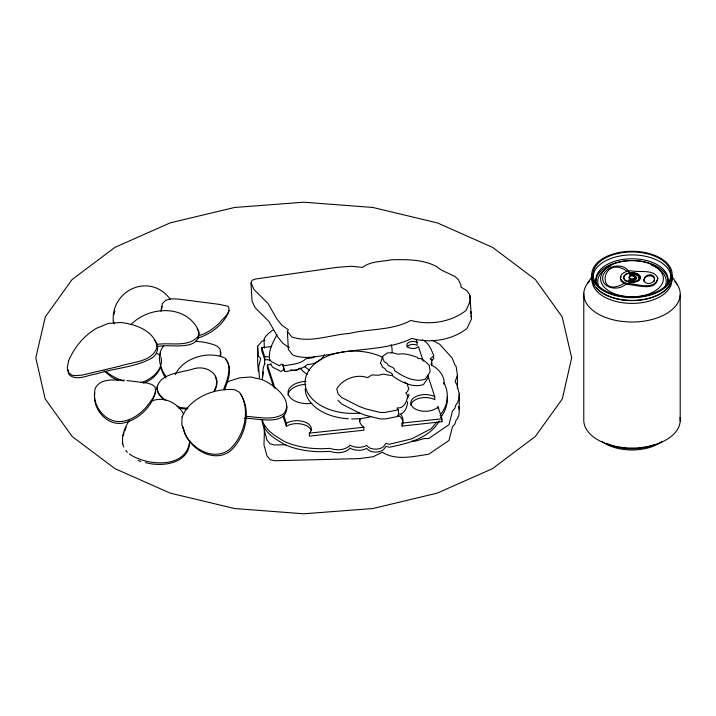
<?xml version="1.0" encoding="UTF-8"?>
<svg xmlns="http://www.w3.org/2000/svg" width="716" height="716" viewBox="0 0 716 716"><rect width="100%" height="100%" fill="white"/><g stroke="black" fill="none" stroke-linecap="round" stroke-linejoin="round"><path stroke-width="1.07" d="M382.165 357.132L384.206 361.562L387.07 363.468C388.305 367.666 394.731 365.903 394.606 370.611C402.804 376.589 414.806 382.854 425.304 379.131L429.779 372.463L430.11 370.673L429.233 365.33C426.145 362.681 422.306 357.615 418.162 358.519L416.989 357.168C411.065 355.226 404.397 352.925 398.132 354.232L392.645 352.737L387.275 352.934L382.988 355.995L380.321 363.486L381.368 364.229L382.362 366.977L385.226 368.883C386.461 373.081 392.896 371.318 392.762 376.025C400.96 382.004 412.962 388.269 423.46 384.546L427.685 378.424L428.266 376.088M264.088 425.922L263.98 429.188L267.032 440.188L270.236 443.929L274.693 444.994L285.818 444.708M264.553 426.414L263.98 444.94L267.032 455.94L270.236 459.681L274.693 460.746L359.02 458.616L373.125 456.754L382.326 452.252C396.216 460.979 413.669 456.325 428.687 454.257L448.977 440.456L452.503 426.691L454.776 424.212L456.226 419.916L457.721 418.6L457.963 416.667L458.822 415.88L459.269 409.642L459.269 393.89L456.915 384.573L455.134 381.798L457.452 374.951L456.083 366.324L455.125 365.357L452.082 357.928L439.74 344.289L432.169 340.181M286.937 406.393C287.152 427.139 256.865 417.947 244.693 418.251M459.269 393.89L458.822 400.128L457.963 400.915L457.721 402.848L456.226 404.164L454.776 408.46L452.503 410.939L448.977 424.704L428.687 438.505L423.863 438.622L415.28 441.163L411.995 441.244M262.226 379.498L263.264 367.899L264.75 363.361M262.7 377.18L263.175 371.908M189.74 440.913C186.858 469.419 146.735 466.035 129.283 453.989M189.722 441.521C189.454 463.798 162.281 467.351 145.455 462.572M216.277 385.145L216.697 381.36M157.162 387.562L156.902 389.316L158.308 393.675L163.284 399.555M592.311 273.816A40.168 23.189 0 0 0 623.269 300.058L628.281 300.335A39.863 23.019 0 0 0 659.311 294.178M160.196 354.456L160.509 352.532M157.287 386.676L157.52 385.315M94.87 392.932C92.033 408.576 106.675 426.19 123.17 423.058C138.573 419.845 152.069 406.599 155.667 391.437M220.125 355.709L220.805 352.657L219.875 348.728L216.93 345.989C210.146 343.054 202.762 341.774 195.361 341.237M220.394 356.443L220.85 354.402L220.143 351.422M161.028 311.308L162.093 306.627M431.48 365.608L432.106 363.173M113.978 314.413L114.855 311.183M439.257 420.999C429.681 438.094 407.511 443.669 389.361 447.231L386.076 446.381L384.599 448.189A9.389 5.424 0 0 1 377.762 451.948A9.389 5.424 0 0 1 368.722 450.373L366.699 448.422A11.689 6.748 0 0 1 349.811 447.983L349.48 448.869C343.77 453.64 336.368 453.335 329.611 451.304A59.625 34.422 0 0 1 284.189 444.368L276.412 439.463A57.468 33.178 0 0 1 262.781 424.588L261.832 419.666M68.011 369.796L69.148 374.647C76.594 381.53 87.782 374.916 96.078 374.003C114.005 368.087 133.794 367.648 150.664 358.707C157.797 355.405 160.214 345.47 154.235 339.984M175.304 374.531C183.35 357.642 208.41 350.366 225.093 358.107C232.772 367.031 227.16 379.945 223.58 389.567M123.009 435.82L124.056 432.947M124.745 431.023L126.132 427.184M410.85 405.247A14.472 8.35 0 0 1 433.449 398.991L434.764 399.671L434.764 396.718L433.449 396.038A14.472 8.35 0 0 0 413.329 398.221A14.472 8.35 0 0 0 417.106 409.829A14.472 8.35 0 0 0 437.216 407.646L438.022 406.742L441.933 418.779L441.933 421.733L402.043 426.065L402.043 423.111L402.875 420.829A21.704 12.53 0 0 0 400.799 414.457M402.043 426.065L402.875 423.783M224.529 389.853C228.028 380.491 233.112 367.997 225.656 359.396M623.269 300.058L628.281 300.335M213.824 391.661L216.062 386.291M289.264 347.69L282.91 343.367L277.808 336.994L268.921 321.439L254.905 307.486L251.978 300.854L251.039 282.838L252.104 280.242L255.782 278.971L337.084 267.354L351.484 266.254L362.609 267.39C370.575 261 381.914 261.85 391.473 259.756C406.679 259.46 423.245 259.281 436.814 266.683C441.566 271.14 448.028 272.68 453.38 275.866L454.624 276.179L458.347 279.607L461.05 285.201L460.835 287.026L466.662 290.517L469.087 293.757L469.929 295.574L470.43 305.106M214.63 390.703C222.962 375.515 207.345 364.274 193.052 369C181.39 372.812 159.444 373.063 156.92 388.197C157.815 393.415 161.619 397.38 165.665 400.441M644.212 279.598C645.563 273.503 657.404 275.204 653.878 281.755M276.922 334.569C273.038 342.445 268.196 350.214 269.601 359.351L271.31 361.562L279.509 365.76L280.994 364.355L282.623 364.238L284.601 371.273L286.74 371.541L290.383 370.655C296.361 369.877 303.029 368.794 307.504 364.444C314.369 364.56 320.974 360.595 324.563 354.984M160.796 366.968C157.645 374.54 151.148 380.796 143.191 383.132M469.929 295.574L471.513 318.906L467.011 328.438C451.76 340.369 430.182 343.501 411.772 338.417C388.036 350.178 359.575 348.048 333.933 353.793C320.473 355.494 306 360.273 292.799 354.993L288.342 349.417L287.402 331.401L288.333 329.673L281.97 325.35L276.868 318.978L267.981 303.423L253.965 289.47L251.039 282.838M404.585 381.995L407.574 384.08L407.762 386.282L408.908 388.412L407.44 391.715L405.748 392.995L407.592 395.286C407.52 401.032 403.779 408.952 397.165 407.86L397.138 408.782L398.409 409.865L384.322 412.532L380.196 412.425L365.634 408.836L359.101 406.375L341.568 397.461L337.97 393.675L336.762 388.842C342.722 378.836 356.622 373.654 367.639 377.672L371.747 374.933L378.54 375.229L383.329 374.164L390.739 375.506L392.601 375.166M398.508 409.686L398.409 416.363L385.226 418.941L380.196 418.923L365.634 415.334L359.101 412.872L341.568 403.958L337.97 400.172M129.363 420.382C124.36 428.087 120.315 438.04 123.734 447.097M407.44 398.212L408.97 395.68L408.675 394.221M440.08 415.414L440.573 414.618A79.915 46.137 0 0 0 444.117 383.114A43.237 24.962 0 0 0 443.401 377.994L442.757 376.321A43.237 24.962 0 0 0 438.264 370.002L436.688 368.552A43.237 24.962 0 0 0 430.969 364.614L432.106 360.22L430.146 358.993L433.842 355.691C431.39 350.043 428.607 342.114 422.252 339.805M587.702 283.124L592.427 275.821M163.633 345.918C156.312 354.706 159.641 367.773 165.835 376.231M436.697 422.198L431.336 428.571L411.969 438.774L389.361 444.278L386.076 443.428L384.599 445.236A9.389 5.424 0 0 1 377.762 448.995A9.389 5.424 0 0 1 368.722 447.419L366.699 445.468A11.689 6.748 0 0 1 349.811 445.03L349.48 445.916C343.77 450.686 336.368 450.382 329.611 448.35A59.625 34.422 0 0 1 284.189 441.414L276.412 436.509A57.468 33.178 0 0 1 262.781 421.635L262.396 419.666M258.36 371.774L257.626 362.036L257.626 346.284L261.913 341.29L264.893 340.109M359.593 418.923A21.704 12.53 0 0 0 361.661 425.295L363.862 427.246L363.862 430.2L309.357 436.107L309.357 433.153L310.556 431.793A14.472 8.35 0 0 0 305.07 422.127A14.472 8.35 0 0 0 287.483 422.682L286.391 423.38L286.391 426.333L287.483 425.635A14.472 8.35 0 0 1 311.129 430.432M131.091 324.5C149.537 305.553 186.939 304.461 198.699 330.926L198.377 336.019C189.167 347.466 171.733 342.606 159.05 344.172L156.428 344.208M314.968 356.353L312.516 357.839L305.992 358.743C301.517 363.093 294.849 364.167 288.87 364.954L283.769 365.867L282.82 364.471M624.737 283.026C595.103 300.595 601.78 253.813 626.554 270.916M626.393 283.608C619.358 291.725 600.008 288.646 602.953 275.714C606.398 265.332 623.645 262.038 629.212 272.107M431.265 360.604L433.842 358.644L433.556 357.186M226.856 382.541L229.433 381.019L240.048 377.78L251.012 377.01L261.984 379.596C273.082 384.143 294.357 399.958 283.796 413.714C272.635 421.151 258.118 416.801 245.651 416.39M141.159 382.46C151.703 379.614 164.429 368.767 160.832 356.89M151.801 401.041C163.901 395.832 177.935 403.126 183.744 414.224M198.323 335.795C206.217 333.763 213.117 328.93 219.033 323.453C222.246 318.88 231.895 312.704 228.136 306.278L219.177 304.354L178.186 299.055L171.214 298.84L165.844 300.237L162.407 303.503L161.216 309.822M198.225 337.979C211.471 333.817 224.323 323.892 229.183 310.69M270.156 360.399A7.232 4.18 0 0 0 264.741 359.745L261.761 350.598L261.761 347.645L271.659 346.571M309.357 433.153L363.862 427.246M402.043 423.111L441.933 418.779M156.902 346.284L159.525 346.24C170.668 344.038 198.851 351.279 199.173 333.003L197.92 330.488M124.405 380.241C114.623 380.268 101.028 377.672 95.407 388C90.35 404.397 105.458 424.534 123.152 421.223C132.469 419.683 140.39 413.75 146.529 406.822C150.476 401.166 157.78 394.095 154.799 386.604L151.837 384.492L147.049 383.006L126.911 380.545M187.932 408.281L180.45 407.547L177.156 406.294M186.849 409.292L178.785 408.039M398.633 414.081C404.352 414.85 407.538 406.616 407.592 401.783M123.85 381.109C117.406 378.997 111.123 375.936 106.066 371.398M138.143 460.406L140.891 461.623M397.568 415.557L398.508 416.184M157.135 353.543L160.429 355.879M118.283 380.661L111.839 377.287L104.097 370.933M170.265 299.315C150.056 271.65 109.575 290.275 113.432 322.809M284.333 370.172L283.438 369.698L281.307 371.389L280.547 371.264L272.814 367.263L271.113 365.053L271.042 363.88M287.402 331.401L291.86 336.976C310.583 343.304 330.461 334.685 349.453 333.432C369.662 328.519 392.377 330.658 410.832 320.41C429.242 325.485 450.82 322.352 466.071 310.422L470.564 300.201M125.873 450.337L127.35 452.423M240.361 393.818C251.925 410.903 245.391 436.975 230.856 450.579C215.185 463.207 192.864 450.776 185.453 434.728L182.625 426.101M165.879 377.985L163.472 374.54L160.42 366.878M671.903 276.286L677.354 284.7M471.504 318.217L470.851 315.792M113.423 321.761L114.381 323.704M197.088 328.725L197.509 329.646M416.103 339.295L417.088 342.329L417.088 345.282A6.158 3.553 0 0 0 406.948 347.188M423.219 361.213L418.457 346.589A6.158 3.553 0 0 1 409.713 347.994A6.158 3.553 0 0 1 408.057 342.839A6.158 3.553 0 0 1 417.088 342.329M427.971 375.828L434.764 396.718M441.289 419.728L441.933 421.733M261.761 347.645L264.741 356.792L264.741 359.745M270.782 364.068A7.232 4.18 0 0 1 267.408 364.999L274.998 388.349M283.975 415.951L286.391 423.38M273.619 387.061L267.408 367.952L267.408 364.999M283.285 416.784L286.391 426.333M215.301 376.204L216.438 380.321M122.257 443.32L122.409 443.857M283.089 365.563L284.601 371.273M458.482 406.536L459.269 409.642M657.619 277.996C656.832 292.262 635.915 284.673 627.1 284.413A11.572 6.686 0 0 1 620.459 278.936A16.736 9.666 0 0 1 621.005 276.439M644.042 279.813C644.722 286.337 656.08 283.455 654.388 277.432C651.828 271.811 642.037 275.991 644.221 281.862M629.803 273.834L630.107 275.642M257.626 346.284L258.36 356.022L260.696 358.456L258.61 366.726L259.46 377.851M470.761 311.469L470.868 313.59M264.267 348.074L264.088 338.892A43.085 24.872 0 0 1 272.966 330.085M264.651 359.423L264.705 364.346M680.2 295.001L680.2 421.026M583.782 293.318L583.782 419.343A48.232 27.843 0 0 0 621.524 447.366L627.502 447.912A48.232 27.843 0 0 0 680.003 417.526M457.452 374.951L457.452 388.609M438.022 406.742L438.022 408.711M593.045 276.707A38.959 22.491 0 0 1 633.168 254.905A38.959 22.491 0 0 1 670.928 278.068M671.975 275.212A40.168 23.189 0 0 1 628.254 300.514M595.972 280.77A36.033 20.8 0 0 1 633.078 260.606A36.033 20.8 0 0 1 668.01 282.032M596.831 284.136A36.033 20.8 0 0 1 633.078 258.78A36.033 20.8 0 0 1 666.605 285.353M655.409 266.97A34.252 19.771 0 0 1 664.887 286.892M599.319 287.331A34.252 19.771 0 0 1 610.963 265.788M651.211 265.027A34.252 19.771 0 0 1 654.612 266.549M671.751 279.079A39.863 23.019 0 0 1 671.366 280.994M670.283 283.813A39.863 23.019 0 0 1 660.206 293.676M623.341 299.888A39.863 23.019 0 0 1 596.491 287.895M594.495 285.245A39.863 23.019 0 0 1 593.492 283.402M593.099 282.471A39.863 23.019 0 0 1 592.383 274.801M671.796 279.142A39.863 23.019 0 0 1 628.281 303.289L623.341 302.841A39.863 23.019 0 0 1 592.383 277.754M662.005 441.468A37.957 21.91 0 0 1 628.46 449.881L623.752 449.451A37.957 21.91 0 0 1 602.022 441.512M654.979 444.439A39.049 22.545 0 0 1 628.362 448.663L623.511 448.225A39.049 22.545 0 0 1 607.132 443.598M674.937 281.486A48.232 27.843 0 0 1 671.912 309.786A48.232 27.843 0 0 1 627.502 321.887L621.524 321.341A48.232 27.843 0 0 1 589.698 280.77M626.643 281.406A8.315 4.806 0 0 1 626.106 274.326A8.315 4.806 0 0 1 638.359 274.64A8.315 4.806 0 0 1 636.757 281.656M634.832 282.238A8.315 4.806 0 0 1 632.711 282.507M630.545 282.453A8.315 4.806 0 0 1 628.478 282.077M633.212 276.215A2.891 1.674 0 0 1 634.43 278.622A2.891 1.674 0 0 1 630.125 279.007L629.615 278.685A2.891 1.674 0 0 1 630.331 276.358M632.237 280.332A2.891 1.674 0 0 1 631.485 280.314M634.841 278.649A2.891 1.674 0 0 1 634.609 279.061M634.206 279.428A2.891 1.674 0 0 1 633.651 279.723M630.187 275.23A1.504 0.868 0 0 1 631.763 274.094L633.248 274.246A7.232 4.18 0 0 1 637.535 281.039M636.22 278.139A4.242 2.452 0 0 1 635.244 279.929L634.421 280.368A4.242 2.452 0 0 1 631.252 280.77L629.767 280.618A1.504 0.868 0 0 0 628.201 281.755M634.716 276.474A4.242 2.452 0 0 1 635.978 277.522M634.466 282.283A7.232 4.18 0 0 1 632.622 282.516M264.741 356.792A7.232 4.18 0 0 1 268.473 356.953M311.881 403.323A19.296 11.143 0 0 1 288.315 394.248A19.296 11.143 0 0 1 305.839 381.395M298.984 368.722A4.744 2.739 0 0 1 290.902 369.599M359.745 421.071A21.704 12.53 0 0 1 360.757 418.672M398.588 415.307A21.704 12.53 0 0 1 402.938 422.7M288.074 395.357A19.296 11.143 0 0 1 305.839 384.349M359.942 413.06A48.232 31.155 -0.7 0 1 306.18 389.2A48.232 31.155 -0.7 0 1 339.465 352.487M341.478 352.12A48.232 31.155 -0.7 0 1 344.566 351.663M346.66 351.431A48.232 31.155 -0.7 0 1 382.917 357.454M371.523 416.506A48.232 31.155 -0.7 0 1 351.637 418.914M348.468 418.797A48.232 31.155 -0.7 0 1 305.15 389.003M447.214 396.628A79.915 46.137 0 0 1 440.573 417.571M443.839 382.639A43.237 24.962 0 0 1 444.081 384.349M309.715 370.118A48.232 27.843 0 0 1 304.81 366.789M391.034 344.557A48.232 27.843 0 0 1 391.956 352.845M307.137 374.414A48.232 27.843 0 0 1 300.04 367.97M182.079 417.007L181.819 424.597L184.656 433.216C192.067 449.263 214.388 461.704 230.06 449.066C244.586 435.462 251.119 409.4 239.556 392.314L234.732 389.71C214.952 387.714 189.794 397.613 182.079 417.007M571.672 357.821L562.337 398.857L535.308 436.491L492.501 468.649L437.207 493.145L372.83 508.539L303.736 513.793L234.642 508.539L170.256 493.145L114.972 468.649L72.155 436.491L45.135 398.857L35.8 357.821L45.323 316.866L72.047 279.607L114.855 247.387L170.175 222.882L234.597 207.47L303.736 202.207L372.866 207.47L437.297 222.882L492.617 247.387L535.416 279.607L562.149 316.866L571.672 357.821M68.566 360.909L67.232 367.791L68.369 372.642L72.047 375.211L75.216 375.649L82.367 375.068L120.556 365.983C132.496 361.884 153.412 361.983 157.09 346.481C153.931 330.461 134.957 323.999 120.655 322.504L108.232 323.462L96.597 328.223C83.942 335.688 74.222 347.43 68.566 360.909M657.861 278.533C653.994 291.099 636.39 283.447 627.1 283.464A11.572 6.686 0 0 1 620.459 277.996A16.736 9.666 0 0 1 621.497 274.586A11.572 6.686 0 0 1 630.984 270.755C639.254 272.903 654.433 268.455 657.861 278.533M635.244 279.303L634.421 279.732A4.242 2.452 0 0 1 631.252 280.135L629.767 279.992A1.504 0.868 0 0 0 628.147 280.699A1.504 0.868 0 0 0 629.248 281.692L630.733 281.835A7.232 4.18 0 0 0 639.111 278.452A7.232 4.18 0 0 0 633.248 273.61L631.763 273.458A1.504 0.868 0 0 0 630.134 274.174A1.504 0.868 0 0 0 631.243 275.159L632.729 275.311A4.242 2.452 0 0 1 635.244 279.303M631.002 275.839L630.331 276.045A2.891 1.674 0 0 0 629.615 278.372L630.125 278.694A2.891 1.674 0 0 0 634.43 278.309A2.891 1.674 0 0 0 633.212 275.893L631.002 275.839M629.069 296.728L625.175 296.37A31.406 18.133 0 0 1 607.973 266.978A31.406 18.133 0 0 1 661.056 271.803A31.406 18.133 0 0 1 629.069 296.728M628.371 296.863L623.538 296.424A38.959 22.491 0 0 1 602.201 259.971A38.959 22.491 0 0 1 668.046 265.949A38.959 22.491 0 0 1 628.371 296.863M628.254 297.561L623.269 297.104A40.168 23.189 0 0 1 601.279 259.523A40.168 23.189 0 0 1 669.165 265.681A40.168 23.189 0 0 1 628.254 297.561M626.643 281.093A8.315 4.806 0 0 0 640.185 278.247A8.315 4.806 0 0 0 629.14 272.894A8.315 4.806 0 0 0 626.643 281.093"/></g></svg>
